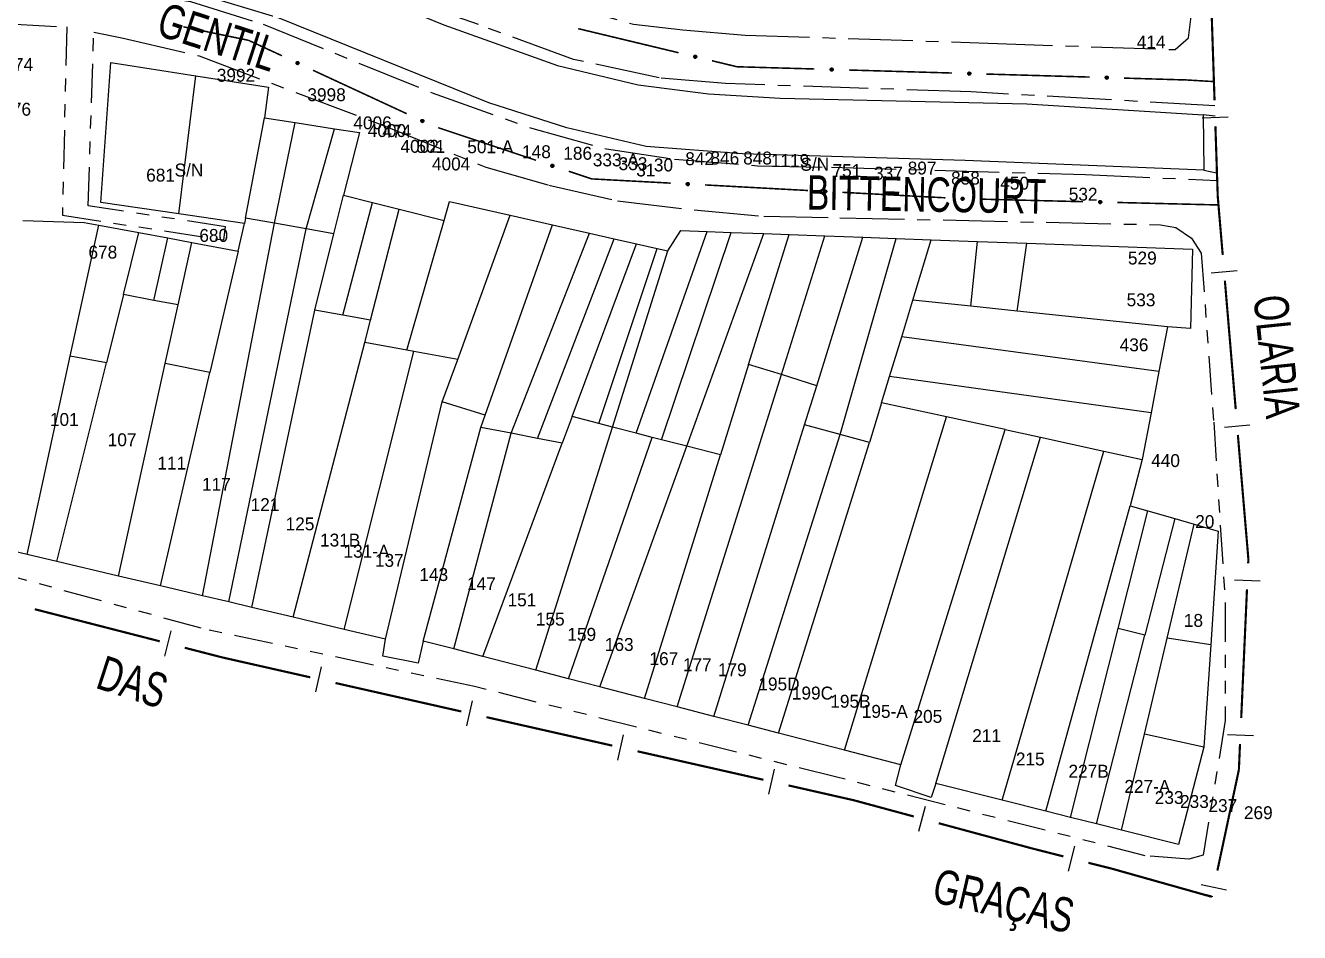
# Model space of a CAD drawing. Extents: x 203851 to 204958, y 4839055 to 4839989.
# Drawn here: x 204809.9 to 204958, y 4839055 to 4839160.5 of the extents above; entities that cross this region are included whole.
import ezdxf
from ezdxf.enums import TextEntityAlignment as Align

# ---------------------------------------------------------------- set-up
doc = ezdxf.new("R2010")
doc.units = 0
doc.header["$LTSCALE"] = 1.5
doc.header["$MEASUREMENT"] = 0
doc.linetypes.add('TRACO_13', pattern=[8, 5, -1, 1, -1])
doc.linetypes.add('TRACO_25', pattern=[8, 3, -1, 1, -1, 1, -1])
for name, color, linetype in [('CD_MALHA_LOTES', 7, 'CONTINUOUS'), ('HD-CANAIS', 7, 'CONTINUOUS'), ('LM-LIM-SETORES-BAIRROS', 250, 'CONTINUOUS'), ('RU-QUADRA', 210, 'CONTINUOUS'), ('SV-EIXO-RUA-N-PAV', 6, 'CONTINUOUS'), ('SV-PONTE-BUEIRO', 251, 'CONTINUOUS'), ('SV-RUA-NAO-PAV', 7, 'CONTINUOUS'), ('SV-TXT-RUA-N-PAV', 7, 'CONTINUOUS'), ('SV-TXT-RUA-PAV', 7, 'CONTINUOUS'), ('Th_NmrPort', 1, 'CONTINUOUS')]:
    doc.layers.add(name, color=color, linetype=linetype)
doc.styles.add('ARIAL', font='ARIAL.SHX')

msp = doc.modelspace()

# ---------------------------------------------------------------- linework, layer by layer
at = {"layer": 'CD_MALHA_LOTES', "linetype": 'Continuous', "flags": 128}
for points in [[(204818.7, 4839139.89), (204819.85, 4839156.18)], [(204819.85, 4839156.18), (204829.73, 4839154.63)], [(204827.75, 4839138.56), (204829.73, 4839154.63)], [(204829.73, 4839154.63), (204838.18, 4839153.31), (204837.73, 4839149.73)], [(204835.53, 4839138.08), (204837.73, 4839149.73)], [(204837.73, 4839149.73), (204841.31, 4839149.17)], [(204838.9, 4839137.47), (204841.31, 4839149.17)], [(204841.31, 4839149.17), (204845.86, 4839148.46)], [(204842.57, 4839136.81), (204845.86, 4839148.46)], [(204845.86, 4839148.46), (204848.76, 4839148.01)], [(204848.76, 4839148.01), (204846.9, 4839140.75)], [(204845.78, 4839136.23), (204846.9, 4839140.75)], [(204846.9, 4839140.75), (204850.3, 4839139.89)], [(204827.75, 4839138.56), (204818.7, 4839139.89)], [(204846.84, 4839126.78), (204850.3, 4839139.89)], [(204850.04, 4839126.19), (204853.4, 4839139.12)], [(204850.3, 4839139.89), (204853.4, 4839139.12)], [(204853.4, 4839139.12), (204858.6, 4839137.81)], [(204858.6, 4839137.81), (204859.25, 4839140.01), (204866.3, 4839138.41)], [(204809.63, 4839137.8), (204816.78, 4839137.56)], [(204815.15, 4839122.02), (204818.46, 4839137.25)], [(204816.78, 4839137.56), (204818.46, 4839137.25)], [(204818.46, 4839137.25), (204823.12, 4839136.38)], [(204835.41, 4839137.43), (204827.75, 4839138.56)], [(204830.51, 4839094.16), (204838.9, 4839137.47)], [(204834.65, 4839134.23), (204835.41, 4839137.43)], [(204835.53, 4839138.08), (204835.41, 4839137.43)], [(204838.9, 4839137.47), (204835.53, 4839138.08)], [(204842.57, 4839136.81), (204838.9, 4839137.47)], [(204854.26, 4839122.73), (204858.6, 4839137.81)], [(204860.19, 4839121.64), (204866.3, 4839138.41)], [(204863.37, 4839115.16), (204871.21, 4839137.3)], [(204866.3, 4839138.41), (204871.21, 4839137.3)], [(204871.21, 4839137.3), (204875.5, 4839136.32)], [(204821.33, 4839129.18), (204823.12, 4839136.38)], [(204823.12, 4839136.38), (204826.47, 4839135.76)], [(204824.87, 4839128.5), (204826.47, 4839135.76)], [(204826.47, 4839135.76), (204829.27, 4839135.24)], [(204833.57, 4839093.44), (204842.57, 4839136.81)], [(204845.78, 4839136.23), (204842.57, 4839136.81)], [(204843.59, 4839127.37), (204845.78, 4839136.23)], [(204866.41, 4839113.05), (204875.5, 4839136.32)], [(204869.48, 4839112.46), (204878.37, 4839135.67)], [(204875.5, 4839136.32), (204878.37, 4839135.67)], [(204878.37, 4839135.67), (204880.96, 4839135.08)], [(204880.94, 4839113.07), (204889.19, 4839136.51)], [(204883.89, 4839112.3), (204891.96, 4839136.41)], [(204884.63, 4839134.25), (204886.11, 4839136.62), (204889.19, 4839136.51)], [(204886.82, 4839111.54), (204895.77, 4839136.27)], [(204889.19, 4839136.51), (204891.96, 4839136.41)], [(204891.96, 4839136.41), (204895.77, 4839136.27)], [(204894.01, 4839121.05), (204898.73, 4839136.16)], [(204895.77, 4839136.27), (204898.73, 4839136.16)], [(204897.81, 4839119.87), (204902.88, 4839136.01)], [(204898.73, 4839136.16), (204902.88, 4839136.01)], [(204901.92, 4839118.59), (204907.29, 4839135.85)], [(204902.88, 4839136.01), (204907.29, 4839135.85)], [(204904.63, 4839112.91), (204911.15, 4839135.71)], [(204907.29, 4839135.85), (204911.15, 4839135.71)], [(204911.15, 4839135.71), (204915.24, 4839135.56)], [(204827.68, 4839127.97), (204829.27, 4839135.24)], [(204829.27, 4839135.24), (204834.65, 4839134.23)], [(204834.65, 4839134.23), (204831.38, 4839120.11)], [(204873.49, 4839115), (204880.96, 4839135.08)], [(204876.59, 4839114.2), (204883.37, 4839134.53)], [(204878.19, 4839113.78), (204884.63, 4839134.25)], [(204880.96, 4839135.08), (204883.37, 4839134.53)], [(204883.37, 4839134.53), (204884.63, 4839134.25)], [(204913.1, 4839128.53), (204915.24, 4839135.56)], [(204915.24, 4839135.56), (204920.61, 4839135.37)], [(204919.85, 4839127.83), (204920.61, 4839135.37)], [(204920.61, 4839135.37), (204926.34, 4839135.16)], [(204925.24, 4839127.26), (204926.34, 4839135.16)], [(204926.34, 4839135.16), (204945.6, 4839134.46)], [(204945.6, 4839134.46), (204945.39, 4839125.22)], [(204821.33, 4839129.18), (204819.35, 4839121.23)], [(204824.87, 4839128.5), (204821.33, 4839129.18)], [(204827.68, 4839127.97), (204824.87, 4839128.5)], [(204911.8, 4839124.26), (204913.1, 4839128.53)], [(204919.85, 4839127.83), (204913.1, 4839128.53)], [(204826.19, 4839121.18), (204827.68, 4839127.97)], [(204836.27, 4839092.8), (204843.59, 4839127.37)], [(204846.84, 4839126.78), (204843.59, 4839127.37)], [(204850.04, 4839126.19), (204846.84, 4839126.78)], [(204925.24, 4839127.26), (204919.85, 4839127.83)], [(204942.69, 4839125.43), (204925.24, 4839127.26)], [(204849.38, 4839123.62), (204850.04, 4839126.19)], [(204942.69, 4839125.43), (204941.7, 4839120.22)], [(204945.39, 4839125.22), (204942.69, 4839125.43)], [(204910.4, 4839119.65), (204911.8, 4839124.26)], [(204941.7, 4839120.22), (204911.8, 4839124.26)], [(204841.07, 4839091.66), (204849.38, 4839123.62)], [(204846.98, 4839090.26), (204855.07, 4839122.58)], [(204854.26, 4839122.73), (204849.38, 4839123.62)], [(204855.07, 4839122.58), (204854.26, 4839122.73)], [(204860.19, 4839121.64), (204855.07, 4839122.58)], [(204810.13, 4839098.98), (204815.15, 4839122.02)], [(204813.6, 4839098.16), (204819.35, 4839121.23)], [(204819.35, 4839121.23), (204815.15, 4839122.02)], [(204820.77, 4839096.46), (204826.19, 4839121.18)], [(204831.38, 4839120.11), (204826.19, 4839121.18)], [(204858.39, 4839116.71), (204860.19, 4839121.64)], [(204894.01, 4839121.05), (204890.73, 4839110.53)], [(204897.81, 4839119.87), (204894.01, 4839121.05)], [(204825.62, 4839095.32), (204831.38, 4839120.11)], [(204885.69, 4839081.25), (204897.81, 4839119.87)], [(204901.92, 4839118.59), (204897.81, 4839119.87)], [(204909.47, 4839116.6), (204910.4, 4839119.65)], [(204940.79, 4839115.42), (204910.4, 4839119.65)], [(204941.7, 4839120.22), (204940.79, 4839115.42)], [(204900.5, 4839114.02), (204901.92, 4839118.59)], [(204851.81, 4839089.12), (204858.39, 4839116.71)], [(204863.37, 4839115.16), (204858.39, 4839116.71)], [(204909.47, 4839116.6), (204908.04, 4839112)], [(204916.99, 4839114.97), (204909.47, 4839116.6)], [(204862.87, 4839113.73), (204863.37, 4839115.16)], [(204873.49, 4839115), (204872.34, 4839111.91)], [(204876.59, 4839114.2), (204873.49, 4839115)], [(204905.15, 4839076.2), (204916.99, 4839114.97)], [(204923.84, 4839113.48), (204916.99, 4839114.97)], [(204940.79, 4839115.42), (204939.77, 4839110.02)], [(204856.18, 4839088.9), (204862.87, 4839113.73)], [(204866.41, 4839113.05), (204862.87, 4839113.73)], [(204869.28, 4839085.5), (204878.19, 4839113.78)], [(204878.19, 4839113.78), (204876.59, 4839114.2)], [(204880.94, 4839113.07), (204878.19, 4839113.78)], [(204889.95, 4839080.14), (204900.5, 4839114.02)], [(204904.63, 4839112.91), (204900.5, 4839114.02)], [(204911.7, 4839074.5), (204923.84, 4839113.48)], [(204923.84, 4839113.48), (204927.92, 4839112.6)], [(204859.74, 4839087.98), (204866.41, 4839113.05)], [(204869.48, 4839112.46), (204866.41, 4839113.05)], [(204872.34, 4839111.91), (204869.48, 4839112.46)], [(204873.05, 4839084.52), (204882.8, 4839112.58)], [(204882.8, 4839112.58), (204880.94, 4839113.07)], [(204883.89, 4839112.3), (204882.8, 4839112.58)], [(204886.82, 4839111.54), (204883.89, 4839112.3)], [(204893.96, 4839079.1), (204904.63, 4839112.91)], [(204897.49, 4839078.18), (204908.04, 4839112)], [(204908.04, 4839112), (204904.63, 4839112.91)], [(204915.75, 4839072.35), (204927.92, 4839112.6)], [(204927.92, 4839112.6), (204935.3, 4839110.99)], [(204863.11, 4839087.11), (204872.34, 4839111.91)], [(204876.7, 4839083.58), (204886.82, 4839111.54)], [(204881.89, 4839082.23), (204890.73, 4839110.53)], [(204890.73, 4839110.53), (204886.82, 4839111.54)], [(204923.48, 4839070.41), (204935.3, 4839110.99)], [(204935.3, 4839110.99), (204939.77, 4839110.02)], [(204939.77, 4839110.02), (204938.37, 4839104.62)], [(204928.54, 4839069.13), (204938.37, 4839104.62)], [(204938.37, 4839104.62), (204940.4, 4839104.04)], [(204936.96, 4839090.35), (204940.4, 4839104.04)], [(204943.54, 4839103.13), (204940.08, 4839089.6)], [(204940.4, 4839104.04), (204943.54, 4839103.13)], [(204943.54, 4839103.13), (204945.79, 4839102.49)], [(204942.66, 4839089.24), (204945.79, 4839102.49)], [(204945.79, 4839102.49), (204948.6, 4839101.68)], [(204948.6, 4839101.68), (204947.73, 4839088.44)], [(204810.13, 4839098.98), (204801.39, 4839101.05)], [(204813.6, 4839098.16), (204810.13, 4839098.98)], [(204820.77, 4839096.46), (204813.6, 4839098.16)], [(204825.62, 4839095.32), (204820.77, 4839096.46)], [(204830.51, 4839094.16), (204825.62, 4839095.32)], [(204833.57, 4839093.44), (204830.51, 4839094.16)], [(204836.27, 4839092.8), (204833.57, 4839093.44)], [(204841.07, 4839091.66), (204836.27, 4839092.8)], [(204846.98, 4839090.26), (204841.07, 4839091.66)], [(204851.81, 4839089.12), (204846.98, 4839090.26)], [(204931.44, 4839068.4), (204936.96, 4839090.35)], [(204940.08, 4839089.6), (204936.96, 4839090.35)], [(204851.49, 4839087.14), (204851.81, 4839089.12)], [(204856.18, 4839088.9), (204855.6, 4839086.34)], [(204859.74, 4839087.98), (204856.18, 4839088.9)], [(204934.46, 4839067.64), (204940.08, 4839089.6)], [(204940.02, 4839078.08), (204942.66, 4839089.24)], [(204947.73, 4839088.44), (204942.66, 4839089.24)], [(204947.73, 4839088.44), (204946.94, 4839076.57)], [(204855.6, 4839086.34), (204851.49, 4839087.14)], [(204863.11, 4839087.11), (204859.74, 4839087.98)], [(204869.28, 4839085.5), (204863.11, 4839087.11)], [(204873.05, 4839084.52), (204869.28, 4839085.5)], [(204876.7, 4839083.58), (204873.05, 4839084.52)], [(204881.89, 4839082.23), (204876.7, 4839083.58)], [(204885.69, 4839081.25), (204881.89, 4839082.23)], [(204889.95, 4839080.14), (204885.69, 4839081.25)], [(204893.96, 4839079.1), (204889.95, 4839080.14)], [(204897.49, 4839078.18), (204893.96, 4839079.1)], [(204905.15, 4839076.2), (204897.49, 4839078.18)], [(204937.37, 4839066.91), (204940.02, 4839078.08)], [(204946.94, 4839076.57), (204940.02, 4839078.08)], [(204946.94, 4839076.57), (204943.98, 4839065.25)], [(204911.7, 4839074.5), (204905.15, 4839076.2)], [(204911.08, 4839072.09), (204911.7, 4839074.5)], [(204915.22, 4839070.69), (204911.08, 4839072.09)], [(204915.75, 4839072.35), (204915.22, 4839070.69)], [(204923.48, 4839070.41), (204915.75, 4839072.35)], [(204928.54, 4839069.13), (204923.48, 4839070.41)], [(204931.44, 4839068.4), (204928.54, 4839069.13)], [(204934.46, 4839067.64), (204931.44, 4839068.4)], [(204937.37, 4839066.91), (204934.46, 4839067.64)], [(204943.98, 4839065.25), (204937.37, 4839066.91)]]:
    msp.add_lwpolyline(points, dxfattribs=at)
at = {"layer": 'HD-CANAIS', "linetype": 'Continuous'}
msp.add_polyline3d([(204946.84, 4839150.09, 4.22), (204946.91, 4839143.63, 4.22), (204919.18, 4839144.76, 4.22), (204893.28, 4839145.55, 4.22), (204882.08, 4839146.41, 4.22), (204872.86, 4839148.56, 4.22), (204863.79, 4839151.46, 4.22), (204839.43, 4839161.3, 4.22), (204830.66, 4839163.99, 4.22), (204822.31, 4839165.8, 4.22), (204811.21, 4839167.38, 4.1), (204811.39, 4839173.93, 4.09), (204823.18, 4839172.58, 4.09), (204832.51, 4839170.28, 4.09), (204844.3, 4839166.38, 4.09), (204858.59, 4839160.53, 4.09), (204871.79, 4839155.82, 4.09), (204881.15, 4839153.55, 4.09), (204889.34, 4839152.53, 4.09), (204897.69, 4839152.03, 4.09), (204926.33, 4839151.36, 4.09)], close=True, dxfattribs=at)
msp.add_polyline3d([(204948.45, 4839143.35, 4.18), (204948.4, 4839143.35, 4.18), (204948.43, 4839144.05, 4.18)], dxfattribs=at)
at = {"layer": 'LM-LIM-SETORES-BAIRROS', "const_width": 0.25}
for points in [[(204948.17, 4839151.76), (204947.67, 4839166.75)], [(204948.54, 4839140.64), (204948.27, 4839148.76)], [(204948.61, 4839139.77), (204948.54, 4839140.64)], [(204949.12, 4839133.79), (204948.61, 4839139.77)], [(204950.63, 4839115.86), (204949.37, 4839130.8)], [(204952.1, 4839098.46), (204950.88, 4839112.87)], [(204952.08, 4839097.92), (204952.1, 4839098.46)], [(204951.27, 4839079.94), (204951.94, 4839094.92)], [(204811.02, 4839092.6), (204825.55, 4839088.87)], [(204828.45, 4839088.12), (204832.33, 4839087.12)], [(204832.33, 4839087.12), (204832.97, 4839086.96)], [(204832.97, 4839086.96), (204843.05, 4839084.68)], [(204845.98, 4839084.02), (204860.61, 4839080.71)], [(204863.53, 4839080.05), (204878.16, 4839076.74)], [(204951, 4839073.95), (204951.13, 4839076.94)], [(204881.09, 4839076.08), (204895.72, 4839072.77)], [(204948.5, 4839062.21), (204951, 4839073.94)], [(204951, 4839073.94), (204951, 4839073.95)], [(204898.65, 4839072.11), (204905.48, 4839070.56)], [(204905.48, 4839070.56), (204906.23, 4839070.39)], [(204906.23, 4839070.39), (204913.21, 4839068.5)], [(204916.1, 4839067.72), (204926.72, 4839064.85)], [(204926.72, 4839064.85), (204926.79, 4839064.83)], [(204926.79, 4839064.83), (204930.6, 4839063.86)], [(204933.5, 4839063.12), (204935.44, 4839062.63)], [(204935.44, 4839062.63), (204936.28, 4839062.42)], [(204936.28, 4839062.42), (204947, 4839059.4)], [(204947, 4839059.4), (204947.85, 4839059.16)], [(204947.85, 4839059.16), (204947.87, 4839059.27)]]:
    msp.add_lwpolyline(points, dxfattribs=at)
at = {"layer": 'LM-LIM-SETORES-BAIRROS'}
for points in [[(204949.74, 4839149.81), (204946.74, 4839149.71)], [(204950.78, 4839131.93), (204947.79, 4839131.67)], [(204952.29, 4839113.99), (204949.31, 4839113.74)], [(204953.48, 4839095.85), (204950.49, 4839095.99)], [(204826.14, 4839087.16), (204826.89, 4839090.07)], [(204843.7, 4839083), (204844.36, 4839085.92)], [(204861.25, 4839079.03), (204861.91, 4839081.95)], [(204878.81, 4839075.05), (204879.47, 4839077.98)], [(204952.68, 4839077.87), (204949.68, 4839078.01)], [(204896.37, 4839071.08), (204897.03, 4839074.01)], [(204913.78, 4839066.79), (204914.56, 4839069.69)], [(204931.2, 4839062.16), (204931.94, 4839065.07)], [(204949.55, 4839059.94), (204946.62, 4839060.56)]]:
    msp.add_lwpolyline(points, dxfattribs=at)
at = {"layer": 'RU-QUADRA', "linetype": 'Continuous', "flags": 128}
msp.add_lwpolyline([(204809.63, 4839137.8), (204816.78, 4839137.56), (204818.46, 4839137.25), (204823.12, 4839136.38), (204826.47, 4839135.76), (204829.27, 4839135.24), (204834.65, 4839134.23), (204835.41, 4839137.43), (204827.75, 4839138.56), (204818.7, 4839139.89), (204819.85, 4839156.18), (204829.73, 4839154.63), (204838.18, 4839153.31), (204837.73, 4839149.73), (204841.31, 4839149.17), (204845.86, 4839148.46), (204848.76, 4839148.01), (204846.9, 4839140.75), (204850.3, 4839139.89), (204853.4, 4839139.12), (204858.6, 4839137.81), (204859.25, 4839140.01), (204866.3, 4839138.41), (204871.21, 4839137.3), (204875.5, 4839136.32), (204878.37, 4839135.67), (204880.96, 4839135.08), (204883.37, 4839134.53), (204884.63, 4839134.25), (204886.11, 4839136.62), (204889.19, 4839136.51), (204891.96, 4839136.41), (204895.77, 4839136.27), (204898.73, 4839136.16), (204902.88, 4839136.01), (204907.29, 4839135.85), (204911.15, 4839135.71), (204915.24, 4839135.56), (204920.61, 4839135.37), (204926.34, 4839135.16), (204945.6, 4839134.46), (204945.39, 4839125.22), (204942.69, 4839125.43), (204941.7, 4839120.22), (204940.79, 4839115.42), (204939.77, 4839110.02), (204938.37, 4839104.62), (204940.4, 4839104.04), (204943.54, 4839103.13), (204945.79, 4839102.49), (204948.6, 4839101.68), (204947.73, 4839088.44), (204946.94, 4839076.57), (204943.98, 4839065.25), (204937.37, 4839066.91), (204934.46, 4839067.64), (204931.44, 4839068.4), (204928.54, 4839069.13), (204923.48, 4839070.41), (204915.75, 4839072.35), (204915.22, 4839070.69), (204911.08, 4839072.09), (204911.7, 4839074.5), (204905.15, 4839076.2), (204897.49, 4839078.18), (204893.96, 4839079.1), (204889.95, 4839080.14), (204885.69, 4839081.25), (204881.89, 4839082.23), (204876.7, 4839083.58), (204873.05, 4839084.52), (204869.28, 4839085.5), (204863.11, 4839087.11), (204859.74, 4839087.98), (204856.18, 4839088.9), (204855.6, 4839086.34), (204851.49, 4839087.14), (204851.81, 4839089.12), (204846.98, 4839090.26), (204841.07, 4839091.66), (204836.27, 4839092.8), (204833.57, 4839093.44), (204830.51, 4839094.16), (204825.62, 4839095.32), (204820.77, 4839096.46), (204813.6, 4839098.16), (204810.13, 4839098.98), (204801.39, 4839101.05)], dxfattribs=at)
at = {"layer": 'SV-EIXO-RUA-N-PAV', "const_width": 0.18}
for points in [[(204828.3, 4839160.31), (204835.16, 4839158.89)], [(204874.19, 4839160.1), (204885.86, 4839157.3)], [(204835.16, 4839158.89), (204835.88, 4839158.74)], [(204835.88, 4839158.74), (204839.75, 4839156.95)], [(204889.75, 4839156.37), (204891.69, 4839155.9)], [(204843.37, 4839155.26), (204854.26, 4839150.21)], [(204891.69, 4839155.9), (204892.65, 4839155.67)], [(204892.65, 4839155.67), (204901.66, 4839155.41)], [(204905.66, 4839155.29), (204917.65, 4839154.94)], [(204921.65, 4839154.82), (204933.65, 4839154.47)], [(204937.65, 4839154.35), (204944.64, 4839154.14)], [(204944.64, 4839154.14), (204944.81, 4839154.14)], [(204944.81, 4839154.14), (204947.64, 4839153.97)], [(204947.64, 4839153.97), (204948.1, 4839153.95)], [(204857.91, 4839148.59), (204869.3, 4839144.79)], [(204873.09, 4839143.52), (204874.99, 4839142.89)], [(204874.99, 4839142.89), (204875.77, 4839142.63)], [(204875.77, 4839142.63), (204884.93, 4839142.14)], [(204888.93, 4839141.93), (204900.91, 4839141.28)], [(204904.9, 4839141.07), (204916.89, 4839140.43)], [(204920.88, 4839140.28), (204932.88, 4839139.98)], [(204936.88, 4839139.89), (204947.87, 4839139.62)], [(204947.87, 4839139.62), (204948.63, 4839139.6)], [(204832.03, 4839087.2), (204832.03, 4839087.21)], [(204945.15, 4839059.92), (204947.08, 4839059.42)], [(204947.08, 4839059.42), (204947.86, 4839059.22)]]:
    msp.add_lwpolyline(points, dxfattribs=at)
at = {"layer": 'SV-EIXO-RUA-N-PAV'}
for points in [[(204887.69, 4839156.97), (204887.73, 4839157), (204887.77, 4839157.01), (204887.81, 4839157.02), (204887.84, 4839157.01), (204887.88, 4839157), (204887.91, 4839156.98), (204887.94, 4839156.95), (204887.96, 4839156.91), (204887.98, 4839156.87), (204887.98, 4839156.83), (204887.97, 4839156.79), (204887.96, 4839156.76), (204887.94, 4839156.73), (204887.91, 4839156.7), (204887.87, 4839156.67), (204887.83, 4839156.66), (204887.79, 4839156.66), (204887.76, 4839156.67), (204887.73, 4839156.68), (204887.69, 4839156.7), (204887.66, 4839156.72), (204887.64, 4839156.77), (204887.63, 4839156.81), (204887.62, 4839156.84), (204887.63, 4839156.88), (204887.64, 4839156.91), (204887.66, 4839156.94), (204887.69, 4839156.97)], [(204841.48, 4839156.26), (204841.52, 4839156.28), (204841.56, 4839156.29), (204841.6, 4839156.28), (204841.63, 4839156.27), (204841.66, 4839156.25), (204841.69, 4839156.23), (204841.72, 4839156.19), (204841.73, 4839156.15), (204841.74, 4839156.1), (204841.73, 4839156.07), (204841.72, 4839156.03), (204841.7, 4839156), (204841.68, 4839155.98), (204841.64, 4839155.95), (204841.6, 4839155.93), (204841.55, 4839155.93), (204841.52, 4839155.94), (204841.48, 4839155.95), (204841.45, 4839155.97), (204841.43, 4839155.99), (204841.4, 4839156.02), (204841.39, 4839156.07), (204841.38, 4839156.11), (204841.39, 4839156.15), (204841.4, 4839156.18), (204841.42, 4839156.21), (204841.44, 4839156.24), (204841.48, 4839156.26)], [(204903.52, 4839155.46), (204903.56, 4839155.5), (204903.59, 4839155.52), (204903.63, 4839155.53), (204903.66, 4839155.53), (204903.7, 4839155.52), (204903.73, 4839155.51), (204903.77, 4839155.49), (204903.8, 4839155.45), (204903.82, 4839155.42), (204903.83, 4839155.38), (204903.84, 4839155.34), (204903.83, 4839155.31), (204903.82, 4839155.28), (204903.8, 4839155.24), (204903.76, 4839155.21), (204903.72, 4839155.18), (204903.69, 4839155.18), (204903.65, 4839155.17), (204903.62, 4839155.18), (204903.58, 4839155.19), (204903.55, 4839155.21), (204903.51, 4839155.25), (204903.49, 4839155.28), (204903.48, 4839155.32), (204903.48, 4839155.36), (204903.49, 4839155.39), (204903.5, 4839155.43), (204903.52, 4839155.46)], [(204919.51, 4839154.99), (204919.55, 4839155.03), (204919.59, 4839155.05), (204919.62, 4839155.06), (204919.66, 4839155.06), (204919.69, 4839155.05), (204919.73, 4839155.04), (204919.76, 4839155.02), (204919.8, 4839154.99), (204919.82, 4839154.95), (204919.83, 4839154.91), (204919.83, 4839154.88), (204919.82, 4839154.84), (204919.81, 4839154.81), (204919.79, 4839154.77), (204919.75, 4839154.74), (204919.72, 4839154.72), (204919.68, 4839154.71), (204919.65, 4839154.71), (204919.61, 4839154.71), (204919.58, 4839154.72), (204919.54, 4839154.74), (204919.51, 4839154.78), (204919.49, 4839154.82), (204919.48, 4839154.85), (204919.48, 4839154.89), (204919.48, 4839154.92), (204919.49, 4839154.96), (204919.51, 4839154.99)], [(204935.51, 4839154.52), (204935.54, 4839154.56), (204935.58, 4839154.58), (204935.62, 4839154.59), (204935.65, 4839154.59), (204935.68, 4839154.58), (204935.72, 4839154.57), (204935.75, 4839154.55), (204935.79, 4839154.52), (204935.81, 4839154.48), (204935.82, 4839154.44), (204935.82, 4839154.41), (204935.82, 4839154.37), (204935.8, 4839154.34), (204935.78, 4839154.3), (204935.75, 4839154.27), (204935.71, 4839154.25), (204935.67, 4839154.24), (204935.64, 4839154.24), (204935.6, 4839154.24), (204935.57, 4839154.25), (204935.53, 4839154.27), (204935.5, 4839154.31), (204935.48, 4839154.35), (204935.47, 4839154.38), (204935.47, 4839154.42), (204935.47, 4839154.45), (204935.48, 4839154.49), (204935.51, 4839154.52)], [(204855.99, 4839149.53), (204856.03, 4839149.55), (204856.08, 4839149.55), (204856.11, 4839149.55), (204856.15, 4839149.53), (204856.18, 4839149.51), (204856.2, 4839149.49), (204856.23, 4839149.46), (204856.25, 4839149.41), (204856.25, 4839149.37), (204856.25, 4839149.33), (204856.23, 4839149.3), (204856.22, 4839149.27), (204856.19, 4839149.24), (204856.16, 4839149.22), (204856.11, 4839149.2), (204856.07, 4839149.19), (204856.03, 4839149.2), (204856, 4839149.21), (204855.97, 4839149.23), (204855.94, 4839149.25), (204855.92, 4839149.29), (204855.9, 4839149.33), (204855.89, 4839149.38), (204855.9, 4839149.41), (204855.91, 4839149.45), (204855.93, 4839149.48), (204855.95, 4839149.5), (204855.99, 4839149.53)], [(204871.09, 4839144.31), (204871.13, 4839144.33), (204871.18, 4839144.34), (204871.21, 4839144.34), (204871.25, 4839144.33), (204871.28, 4839144.31), (204871.31, 4839144.29), (204871.34, 4839144.26), (204871.36, 4839144.22), (204871.37, 4839144.18), (204871.37, 4839144.14), (204871.36, 4839144.1), (204871.35, 4839144.07), (204871.32, 4839144.04), (204871.29, 4839144.01), (204871.25, 4839143.99), (204871.21, 4839143.98), (204871.17, 4839143.99), (204871.13, 4839143.99), (204871.1, 4839144.01), (204871.07, 4839144.03), (204871.04, 4839144.06), (204871.02, 4839144.1), (204871.01, 4839144.15), (204871.01, 4839144.18), (204871.02, 4839144.22), (204871.04, 4839144.25), (204871.06, 4839144.28), (204871.09, 4839144.31)], [(204886.79, 4839142.15), (204886.83, 4839142.18), (204886.86, 4839142.2), (204886.9, 4839142.21), (204886.94, 4839142.21), (204886.97, 4839142.21), (204887, 4839142.2), (204887.04, 4839142.17), (204887.07, 4839142.14), (204887.09, 4839142.1), (204887.1, 4839142.06), (204887.1, 4839142.03), (204887.1, 4839141.99), (204887.08, 4839141.96), (204887.06, 4839141.92), (204887.02, 4839141.89), (204886.99, 4839141.87), (204886.95, 4839141.86), (204886.92, 4839141.86), (204886.88, 4839141.87), (204886.85, 4839141.88), (204886.81, 4839141.9), (204886.78, 4839141.94), (204886.76, 4839141.97), (204886.75, 4839142.01), (204886.75, 4839142.05), (204886.75, 4839142.08), (204886.77, 4839142.12), (204886.79, 4839142.15)], [(204902.77, 4839141.29), (204902.8, 4839141.33), (204902.84, 4839141.35), (204902.88, 4839141.36), (204902.91, 4839141.36), (204902.95, 4839141.35), (204902.98, 4839141.34), (204903.02, 4839141.32), (204903.05, 4839141.28), (204903.07, 4839141.24), (204903.08, 4839141.21), (204903.08, 4839141.17), (204903.08, 4839141.14), (204903.06, 4839141.1), (204903.04, 4839141.07), (204903, 4839141.03), (204902.96, 4839141.01), (204902.93, 4839141.01), (204902.89, 4839141), (204902.86, 4839141.01), (204902.82, 4839141.02), (204902.79, 4839141.05), (204902.76, 4839141.08), (204902.74, 4839141.12), (204902.73, 4839141.15), (204902.73, 4839141.19), (204902.73, 4839141.23), (204902.74, 4839141.26), (204902.77, 4839141.29)], [(204918.74, 4839140.44), (204918.78, 4839140.47), (204918.81, 4839140.5), (204918.85, 4839140.51), (204918.88, 4839140.51), (204918.92, 4839140.5), (204918.95, 4839140.49), (204918.99, 4839140.47), (204919.02, 4839140.43), (204919.04, 4839140.4), (204919.06, 4839140.36), (204919.06, 4839140.32), (204919.05, 4839140.29), (204919.04, 4839140.26), (204919.02, 4839140.22), (204918.98, 4839140.19), (204918.95, 4839140.16), (204918.91, 4839140.16), (204918.88, 4839140.15), (204918.84, 4839140.16), (204918.81, 4839140.17), (204918.77, 4839140.19), (204918.74, 4839140.23), (204918.71, 4839140.26), (204918.71, 4839140.3), (204918.7, 4839140.33), (204918.71, 4839140.37), (204918.72, 4839140.4), (204918.74, 4839140.44)], [(204934.74, 4839140.05), (204934.77, 4839140.08), (204934.81, 4839140.1), (204934.85, 4839140.11), (204934.88, 4839140.11), (204934.91, 4839140.11), (204934.95, 4839140.1), (204934.98, 4839140.08), (204935.02, 4839140.04), (204935.04, 4839140), (204935.05, 4839139.97), (204935.05, 4839139.93), (204935.05, 4839139.9), (204935.04, 4839139.86), (204935.01, 4839139.83), (204934.98, 4839139.79), (204934.94, 4839139.77), (204934.91, 4839139.76), (204934.87, 4839139.76), (204934.83, 4839139.77), (204934.8, 4839139.78), (204934.76, 4839139.8), (204934.73, 4839139.84), (204934.71, 4839139.87), (204934.7, 4839139.91), (204934.7, 4839139.94), (204934.7, 4839139.98), (204934.71, 4839140.01), (204934.74, 4839140.05)]]:
    msp.add_lwpolyline(points, close=True, dxfattribs=at)
for points in [[(204887.62, 4839156.84), (204887.97, 4839156.79)], [(204887.63, 4839156.88), (204887.98, 4839156.83)], [(204887.63, 4839156.86), (204887.97, 4839156.81)], [(204887.63, 4839156.82), (204887.97, 4839156.78)], [(204887.63, 4839156.81), (204887.96, 4839156.76)], [(204887.63, 4839156.78), (204887.95, 4839156.75)], [(204887.64, 4839156.91), (204887.98, 4839156.87)], [(204887.64, 4839156.89), (204887.97, 4839156.85)], [(204887.64, 4839156.77), (204887.94, 4839156.73)], [(204887.65, 4839156.93), (204887.97, 4839156.89)], [(204887.66, 4839156.94), (204887.96, 4839156.91)], [(204887.66, 4839156.75), (204887.92, 4839156.71)], [(204887.66, 4839156.72), (204887.91, 4839156.7)], [(204887.67, 4839156.96), (204887.95, 4839156.93)], [(204887.69, 4839156.97), (204887.94, 4839156.95)], [(204887.69, 4839156.71), (204887.88, 4839156.69)], [(204887.69, 4839156.7), (204887.87, 4839156.67)], [(204887.71, 4839156.99), (204887.91, 4839156.97)], [(204887.71, 4839156.69), (204887.84, 4839156.67)], [(204887.73, 4839157), (204887.91, 4839156.98)], [(204887.73, 4839156.68), (204887.83, 4839156.66)], [(204887.75, 4839157.01), (204887.88, 4839156.99)], [(204887.77, 4839157.01), (204887.88, 4839157)], [(204841.38, 4839156.11), (204841.7, 4839156)], [(204841.39, 4839156.15), (204841.72, 4839156.03)], [(204841.39, 4839156.13), (204841.71, 4839156.02)], [(204841.39, 4839156.09), (204841.69, 4839155.99)], [(204841.39, 4839156.07), (204841.68, 4839155.98)], [(204841.4, 4839156.18), (204841.73, 4839156.07)], [(204841.4, 4839156.16), (204841.72, 4839156.05)], [(204841.4, 4839156.05), (204841.66, 4839155.96)], [(204841.4, 4839156.02), (204841.64, 4839155.95)], [(204841.41, 4839156.2), (204841.73, 4839156.09)], [(204841.42, 4839156.21), (204841.74, 4839156.1)], [(204841.42, 4839156.01), (204841.61, 4839155.95)], [(204841.43, 4839156.22), (204841.73, 4839156.13)], [(204841.43, 4839155.99), (204841.6, 4839155.93)], [(204841.44, 4839156.24), (204841.73, 4839156.15)], [(204841.44, 4839155.98), (204841.57, 4839155.93)], [(204841.45, 4839155.97), (204841.55, 4839155.93)], [(204841.46, 4839156.25), (204841.72, 4839156.17)], [(204841.48, 4839156.26), (204841.72, 4839156.19)], [(204841.5, 4839156.27), (204841.7, 4839156.21)], [(204841.52, 4839156.28), (204841.69, 4839156.23)], [(204841.55, 4839156.28), (204841.67, 4839156.24)], [(204841.56, 4839156.29), (204841.66, 4839156.25)], [(204903.48, 4839155.36), (204903.83, 4839155.38)], [(204903.48, 4839155.32), (204903.84, 4839155.34)], [(204903.49, 4839155.39), (204903.82, 4839155.42)], [(204903.49, 4839155.37), (204903.82, 4839155.4)], [(204903.49, 4839155.34), (204903.83, 4839155.36)], [(204903.49, 4839155.3), (204903.83, 4839155.33)], [(204903.49, 4839155.28), (204903.83, 4839155.31)], [(204903.5, 4839155.43), (204903.8, 4839155.45)], [(204903.5, 4839155.41), (204903.81, 4839155.44)], [(204903.51, 4839155.44), (204903.78, 4839155.47)], [(204903.51, 4839155.27), (204903.82, 4839155.29)], [(204903.51, 4839155.25), (204903.82, 4839155.28)], [(204903.52, 4839155.46), (204903.77, 4839155.49)], [(204903.53, 4839155.23), (204903.8, 4839155.26)], [(204903.54, 4839155.48), (204903.74, 4839155.5)], [(204903.55, 4839155.21), (204903.8, 4839155.24)], [(204903.56, 4839155.5), (204903.73, 4839155.51)], [(204903.57, 4839155.2), (204903.77, 4839155.22)], [(204903.58, 4839155.51), (204903.71, 4839155.52)], [(204903.58, 4839155.19), (204903.76, 4839155.21)], [(204903.59, 4839155.52), (204903.7, 4839155.52)], [(204903.6, 4839155.19), (204903.74, 4839155.19)], [(204903.62, 4839155.18), (204903.72, 4839155.18)], [(204919.48, 4839154.92), (204919.82, 4839154.95)], [(204919.48, 4839154.9), (204919.82, 4839154.93)], [(204919.49, 4839154.96), (204919.8, 4839154.99)], [(204919.49, 4839154.94), (204919.8, 4839154.97)], [(204919.5, 4839154.97), (204919.77, 4839155)], [(204919.51, 4839154.99), (204919.76, 4839155.02)], [(204919.53, 4839155.01), (204919.74, 4839155.03)], [(204919.55, 4839155.03), (204919.73, 4839155.04)], [(204919.57, 4839155.04), (204919.7, 4839155.05)], [(204919.59, 4839155.05), (204919.69, 4839155.05)], [(204919.48, 4839154.89), (204919.83, 4839154.91)], [(204919.48, 4839154.87), (204919.83, 4839154.89)], [(204919.48, 4839154.85), (204919.83, 4839154.88)], [(204919.48, 4839154.83), (204919.82, 4839154.86)], [(204919.49, 4839154.82), (204919.82, 4839154.84)], [(204919.5, 4839154.8), (204919.81, 4839154.82)], [(204919.51, 4839154.78), (204919.81, 4839154.81)], [(204919.53, 4839154.76), (204919.8, 4839154.79)], [(204919.54, 4839154.74), (204919.79, 4839154.77)], [(204919.56, 4839154.73), (204919.76, 4839154.75)], [(204919.58, 4839154.72), (204919.75, 4839154.74)], [(204919.6, 4839154.72), (204919.73, 4839154.73)], [(204919.61, 4839154.71), (204919.72, 4839154.72)], [(204935.47, 4839154.45), (204935.81, 4839154.48)], [(204935.47, 4839154.44), (204935.81, 4839154.46)], [(204935.47, 4839154.42), (204935.82, 4839154.44)], [(204935.47, 4839154.4), (204935.82, 4839154.42)], [(204935.47, 4839154.38), (204935.82, 4839154.41)], [(204935.48, 4839154.49), (204935.79, 4839154.52)], [(204935.48, 4839154.47), (204935.79, 4839154.5)], [(204935.48, 4839154.36), (204935.82, 4839154.39)], [(204935.48, 4839154.35), (204935.82, 4839154.37)], [(204935.49, 4839154.33), (204935.81, 4839154.35)], [(204935.5, 4839154.5), (204935.77, 4839154.53)], [(204935.5, 4839154.31), (204935.8, 4839154.34)], [(204935.51, 4839154.52), (204935.75, 4839154.55)], [(204935.52, 4839154.29), (204935.79, 4839154.32)], [(204935.53, 4839154.54), (204935.73, 4839154.56)], [(204935.53, 4839154.27), (204935.78, 4839154.3)], [(204935.54, 4839154.56), (204935.72, 4839154.57)], [(204935.56, 4839154.57), (204935.69, 4839154.58)], [(204935.56, 4839154.27), (204935.76, 4839154.28)], [(204935.57, 4839154.25), (204935.75, 4839154.27)], [(204935.58, 4839154.58), (204935.68, 4839154.58)], [(204935.59, 4839154.25), (204935.72, 4839154.26)], [(204935.6, 4839154.24), (204935.71, 4839154.25)], [(204855.89, 4839149.38), (204856.22, 4839149.27)], [(204855.9, 4839149.41), (204856.23, 4839149.3)], [(204855.9, 4839149.39), (204856.22, 4839149.28)], [(204855.9, 4839149.35), (204856.2, 4839149.25)], [(204855.9, 4839149.33), (204856.19, 4839149.24)], [(204855.91, 4839149.45), (204856.25, 4839149.33)], [(204855.91, 4839149.43), (204856.24, 4839149.31)], [(204855.91, 4839149.31), (204856.17, 4839149.23)], [(204855.92, 4839149.29), (204856.16, 4839149.22)], [(204855.93, 4839149.48), (204856.25, 4839149.37)], [(204855.93, 4839149.46), (204856.24, 4839149.35)], [(204855.93, 4839149.27), (204856.12, 4839149.21)], [(204855.94, 4839149.25), (204856.11, 4839149.2)], [(204855.95, 4839149.5), (204856.25, 4839149.41)], [(204855.95, 4839149.49), (204856.24, 4839149.39)], [(204855.96, 4839149.24), (204856.08, 4839149.2)], [(204855.97, 4839149.51), (204856.23, 4839149.43)], [(204855.97, 4839149.23), (204856.07, 4839149.19)], [(204855.99, 4839149.53), (204856.23, 4839149.46)], [(204856.01, 4839149.54), (204856.21, 4839149.48)], [(204856.03, 4839149.55), (204856.2, 4839149.49)], [(204856.06, 4839149.55), (204856.18, 4839149.5)], [(204856.08, 4839149.55), (204856.18, 4839149.51)], [(204871.01, 4839144.18), (204871.36, 4839144.1)], [(204871.01, 4839144.15), (204871.35, 4839144.07)], [(204871.02, 4839144.22), (204871.37, 4839144.14)], [(204871.02, 4839144.2), (204871.36, 4839144.12)], [(204871.02, 4839144.16), (204871.35, 4839144.09)], [(204871.02, 4839144.12), (204871.33, 4839144.06)], [(204871.02, 4839144.1), (204871.32, 4839144.04)], [(204871.03, 4839144.23), (204871.36, 4839144.16)], [(204871.04, 4839144.25), (204871.37, 4839144.18)], [(204871.04, 4839144.08), (204871.3, 4839144.03)], [(204871.04, 4839144.06), (204871.29, 4839144.01)], [(204871.05, 4839144.26), (204871.36, 4839144.2)], [(204871.06, 4839144.28), (204871.36, 4839144.22)], [(204871.06, 4839144.05), (204871.26, 4839144.01)], [(204871.07, 4839144.29), (204871.34, 4839144.24)], [(204871.07, 4839144.03), (204871.25, 4839143.99)], [(204871.09, 4839144.31), (204871.34, 4839144.26)], [(204871.09, 4839144.02), (204871.22, 4839143.99)], [(204871.1, 4839144.01), (204871.21, 4839143.98)], [(204871.12, 4839144.32), (204871.32, 4839144.28)], [(204871.13, 4839144.33), (204871.31, 4839144.29)], [(204871.16, 4839144.34), (204871.29, 4839144.31)], [(204871.18, 4839144.34), (204871.28, 4839144.31)], [(204886.75, 4839142.08), (204887.09, 4839142.1)], [(204886.75, 4839142.05), (204887.1, 4839142.06)], [(204886.75, 4839142.03), (204887.1, 4839142.04)], [(204886.75, 4839142.01), (204887.1, 4839142.03)], [(204886.76, 4839142.06), (204887.09, 4839142.08)], [(204886.76, 4839141.99), (204887.1, 4839142.01)], [(204886.76, 4839141.97), (204887.1, 4839141.99)], [(204886.77, 4839142.12), (204887.07, 4839142.14)], [(204886.77, 4839142.1), (204887.08, 4839142.12)], [(204886.77, 4839141.96), (204887.09, 4839141.97)], [(204886.78, 4839142.13), (204887.05, 4839142.15)], [(204886.78, 4839141.94), (204887.08, 4839141.96)], [(204886.79, 4839142.15), (204887.04, 4839142.17)], [(204886.8, 4839141.92), (204887.07, 4839141.94)], [(204886.81, 4839142.17), (204887.01, 4839142.18)], [(204886.81, 4839141.9), (204887.06, 4839141.92)], [(204886.83, 4839142.18), (204887, 4839142.2)], [(204886.83, 4839141.89), (204887.03, 4839141.91)], [(204886.85, 4839142.2), (204886.98, 4839142.2)], [(204886.85, 4839141.88), (204887.02, 4839141.89)], [(204886.86, 4839142.2), (204886.97, 4839142.21)], [(204886.87, 4839141.87), (204887, 4839141.88)], [(204886.88, 4839141.87), (204886.99, 4839141.87)], [(204902.73, 4839141.23), (204903.07, 4839141.24)], [(204902.73, 4839141.21), (204903.07, 4839141.23)], [(204902.73, 4839141.19), (204903.08, 4839141.21)], [(204902.73, 4839141.17), (204903.08, 4839141.19)], [(204902.73, 4839141.15), (204903.08, 4839141.17)], [(204902.74, 4839141.26), (204903.05, 4839141.28)], [(204902.74, 4839141.24), (204903.05, 4839141.26)], [(204902.74, 4839141.14), (204903.07, 4839141.15)], [(204902.74, 4839141.12), (204903.08, 4839141.14)], [(204902.75, 4839141.1), (204903.06, 4839141.12)], [(204902.76, 4839141.28), (204903.03, 4839141.3)], [(204902.76, 4839141.08), (204903.06, 4839141.1)], [(204902.77, 4839141.29), (204903.02, 4839141.32)], [(204902.78, 4839141.07), (204903.05, 4839141.08)], [(204902.79, 4839141.31), (204902.99, 4839141.33)], [(204902.79, 4839141.05), (204903.04, 4839141.07)], [(204902.8, 4839141.33), (204902.98, 4839141.34)], [(204902.81, 4839141.04), (204903.01, 4839141.05)], [(204902.82, 4839141.02), (204903, 4839141.03)], [(204902.83, 4839141.34), (204902.96, 4839141.35)], [(204902.84, 4839141.35), (204902.95, 4839141.35)], [(204902.84, 4839141.02), (204902.98, 4839141.02)], [(204902.86, 4839141.01), (204902.96, 4839141.01)], [(204918.7, 4839140.33), (204919.06, 4839140.36)], [(204918.71, 4839140.37), (204919.04, 4839140.4)], [(204918.71, 4839140.35), (204919.05, 4839140.38)], [(204918.71, 4839140.32), (204919.06, 4839140.34)], [(204918.71, 4839140.3), (204919.06, 4839140.32)], [(204918.71, 4839140.28), (204919.05, 4839140.31)], [(204918.71, 4839140.26), (204919.05, 4839140.29)], [(204918.72, 4839140.4), (204919.02, 4839140.43)], [(204918.72, 4839140.39), (204919.03, 4839140.42)], [(204918.73, 4839140.42), (204919, 4839140.45)], [(204918.73, 4839140.24), (204919.04, 4839140.27)], [(204918.74, 4839140.44), (204918.99, 4839140.47)], [(204918.74, 4839140.23), (204919.04, 4839140.26)], [(204918.76, 4839140.46), (204918.96, 4839140.48)], [(204918.76, 4839140.21), (204919.03, 4839140.24)], [(204918.77, 4839140.19), (204919.02, 4839140.22)], [(204918.78, 4839140.47), (204918.95, 4839140.49)], [(204918.79, 4839140.18), (204918.99, 4839140.2)], [(204918.8, 4839140.49), (204918.93, 4839140.5)], [(204918.81, 4839140.5), (204918.92, 4839140.5)], [(204918.81, 4839140.17), (204918.98, 4839140.19)], [(204918.83, 4839140.16), (204918.96, 4839140.17)], [(204918.84, 4839140.16), (204918.95, 4839140.16)], [(204934.81, 4839140.1), (204934.91, 4839140.11)], [(204934.7, 4839139.98), (204935.04, 4839140)], [(204934.7, 4839139.94), (204935.05, 4839139.97)], [(204934.7, 4839139.92), (204935.05, 4839139.95)], [(204934.7, 4839139.91), (204935.05, 4839139.93)], [(204934.71, 4839140.01), (204935.02, 4839140.04)], [(204934.71, 4839139.99), (204935.02, 4839140.02)], [(204934.71, 4839139.96), (204935.04, 4839139.99)], [(204934.71, 4839139.89), (204935.05, 4839139.92)], [(204934.71, 4839139.87), (204935.05, 4839139.9)], [(204934.72, 4839139.85), (204935.04, 4839139.88)], [(204934.73, 4839140.03), (204935, 4839140.06)], [(204934.73, 4839139.84), (204935.04, 4839139.86)], [(204934.74, 4839140.05), (204934.98, 4839140.08)], [(204934.75, 4839139.82), (204935.02, 4839139.85)], [(204934.76, 4839140.07), (204934.96, 4839140.09)], [(204934.76, 4839139.8), (204935.01, 4839139.83)], [(204934.77, 4839140.08), (204934.95, 4839140.1)], [(204934.79, 4839140.1), (204934.92, 4839140.1)], [(204934.79, 4839139.79), (204934.99, 4839139.81)], [(204934.8, 4839139.78), (204934.98, 4839139.79)], [(204934.82, 4839139.77), (204934.95, 4839139.78)], [(204934.83, 4839139.77), (204934.94, 4839139.77)]]:
    msp.add_lwpolyline(points, dxfattribs=at)
at = {"layer": 'SV-PONTE-BUEIRO', "linetype": 'Continuous'}
for points in [[(204946.84, 4839150.09, 4.22), (204946.91, 4839143.63, 4.22), (204948.4, 4839143.35, 4.18), (204948.43, 4839144.05, 4.18)], [(204948.23, 4839149.92, 4.22), (204946.84, 4839150.09, 4.22)]]:
    msp.add_polyline3d(points, dxfattribs=at)
at = {"layer": 'SV-RUA-NAO-PAV', "linetype": 'TRACO_25'}
for points in [[(204945.15, 4839159.05, 3.3), (204945.53, 4839162.13, 3.3), (204945.1, 4839167.28, 3.2), (204943.94, 4839178.1, 3.4), (204943.94, 4839199.53, 2.94), (204943.65, 4839209.15, 3.22), (204942.09, 4839222.56, 3.17), (204940.86, 4839228.48, 3.18), (204939.53, 4839228.64, 3.18), (204897.91, 4839223.06, 2.97), (204859.51, 4839217.51, 3.1), (204857.26, 4839223.6, 3.1), (204856.47, 4839230.85, 3.22), (204857.72, 4839230.84, 3.22), (204858.64, 4839224.72, 3.22), (204859.67, 4839221.7, 3.22), (204861.55, 4839221.16, 3.22), (204878.04, 4839223.81, 3.22), (204899.44, 4839227.54, 3.14), (204922.74, 4839229.51, 2.98), (204939.56, 4839231.68, 3.16), (204940.31, 4839232.87, 3.18), (204938.85, 4839259.52, 3.44), (204938.72, 4839284.93, 3.22)], [(204814.73, 4839160.3, 3.29), (204814.24, 4839138.4, 3.29), (204832.99, 4839135.53, 3.29), (204833.21, 4839137.07, 3.29), (204817.22, 4839139.5, 3.29), (204817.88, 4839159.68, 3.29)], [(204946.62, 4839134, 3.25), (204948.07, 4839114.33, 2.86), (204949.42, 4839093.29, 2.65), (204949.42, 4839079.67, 2.65), (204946.85, 4839064.02, 2.79), (204945.17, 4839063.53, 2.9), (204940.11, 4839063.94, 2.97), (204904.25, 4839073.07, 3.52), (204862.12, 4839083.61, 3.6), (204830.36, 4839090.38, 3.68), (204801.3, 4839098.36, 4.35)]]:
    msp.add_polyline3d(points, dxfattribs=at)
at = {"layer": 'SV-RUA-NAO-PAV', "linetype": 'TRACO_13'}
for points in [[(204815.5, 4839181.72, 3.22), (204816.9, 4839180.51, 3.22), (204819.92, 4839180.1, 3.22), (204827.09, 4839178.45, 3.22), (204836.56, 4839176.25, 3.22), (204847.87, 4839172.14, 3.22), (204858.24, 4839167.99, 3.29), (204871.46, 4839163.11, 3.23), (204880.61, 4839160.63, 3.36), (204886.37, 4839159.95, 3.36), (204893.6, 4839159.36, 3.36), (204921.85, 4839158.42, 3.51), (204943.61, 4839157.66, 3.51), (204945.15, 4839159.05, 3.51)], [(204948.19, 4839151.14, 3.53), (204919.88, 4839152.74, 3.53), (204891.3, 4839153.71, 3.47), (204883.59, 4839154.37, 3.47), (204873.64, 4839156.53, 3.47), (204862.59, 4839160.57, 3.47), (204855.82, 4839162.96, 3.47), (204841.54, 4839168.62, 3.35), (204830.98, 4839171.97, 3.35), (204824.02, 4839173.59, 3.35), (204811.46, 4839175.5, 3.45), (204798.5, 4839176.08, 3.45)], [(204799.28, 4839166.88, 3.31), (204811.55, 4839166.07, 3.31), (204819.26, 4839164.98, 3.32), (204829.13, 4839163.25, 3.32), (204837.58, 4839160.62, 3.32), (204857.22, 4839152.64, 3.49), (204868.63, 4839148.55, 3.44), (204877.47, 4839146.11, 3.36), (204885.37, 4839144.91, 3.39), (204895.05, 4839144.16, 3.4), (204903.65, 4839143.98, 3.61), (204933.15, 4839143.15, 3.63), (204948.48, 4839142.44, 3.6)], [(204682.06, 4839163.69, 3.2), (204695.89, 4839164.06, 3.26), (204722.61, 4839164.85, 3.27), (204760.39, 4839163.64, 3.27), (204806.05, 4839160.76, 3.29), (204814.73, 4839160.3, 3.29)], [(204817.88, 4839159.68, 3.29), (204821.16, 4839159.03, 3.29), (204830.13, 4839156.92, 3.29), (204851.38, 4839148.9, 3.42), (204863.45, 4839144.01, 3.42), (204870.78, 4839141.91, 3.42), (204878.75, 4839140.09, 3.59), (204887.68, 4839139.02, 3.48), (204895.76, 4839138.29, 3.48), (204904.62, 4839138.12, 3.39), (204941.89, 4839137.29, 3.36), (204943.67, 4839136.97, 3.27), (204945.5, 4839135.74, 3.27), (204946.62, 4839134, 3.27)]]:
    msp.add_polyline3d(points, dxfattribs=at)

# ---------------------------------------------------------------- texts
at = {"layer": 'SV-TXT-RUA-N-PAV', "style": 'ARIAL', "width": 0.7}
for s, rotation, p in [('GENTIL', 342, (204824.98, 4839159.42)), ('BITTENCOURT', 359, (204900.75, 4839139.07))]:
    msp.add_text(s, height=4, rotation=rotation, dxfattribs=at).set_placement(p)
at = {"layer": 'SV-TXT-RUA-PAV', "style": 'ARIAL', "width": 0.7}
for s, rotation, p in [('OLARIA', 276, (204952.68, 4839128.91)), ('DAS', 342, (204817.94, 4839083.49)), ('GRAÇAS', 347, (204915.17, 4839058.61))]:
    msp.add_text(s, height=4, rotation=rotation, dxfattribs=at).set_placement(p)
at = {"layer": 'Th_NmrPort', "color": 1}
for s, p in [('414', (204939.13, 4839158.55)), ('674', (204807.48, 4839155.92)), ('3992', (204832.18, 4839154.68)), ('3998', (204842.71, 4839152.42)), ('676', (204807.24, 4839150.73)), ('4006', (204848.06, 4839149.15)), ('4000', (204849.73, 4839148.25)), ('474', (204851.43, 4839148.17)), ('4002', (204853.53, 4839146.42)), ('501', (204855.38, 4839146.41)), ('501-A', (204861.3, 4839146.37)), ('148', (204867.67, 4839145.79)), ('186', (204872.46, 4839145.61)), ('4004', (204857.19, 4839144.37)), ('333-A', (204875.89, 4839144.84)), ('333', (204878.89, 4839144.4)), ('30', (204882.99, 4839144.25)), ('842', (204886.64, 4839144.98)), ('846', (204889.57, 4839145.06)), ('848', (204893.37, 4839145.06)), ('1119', (204896.59, 4839144.77)), ('S/N', (204900.03, 4839144.33)), ('897', (204912.5, 4839143.89)), ('681', (204823.97, 4839143.07)), ('S/N', (204827.27, 4839143.66)), ('31', (204880.94, 4839143.67)), ('751', (204903.76, 4839143.6)), ('337', (204908.59, 4839143.3)), ('858', (204917.54, 4839142.72)), ('450', (204923.25, 4839142.13)), ('532', (204931.22, 4839140.85)), ('680', (204830.15, 4839136.06)), ('678', (204817.26, 4839134.12)), ('529', (204938.1, 4839133.43)), ('533', (204937.95, 4839128.57)), ('436', (204937.14, 4839123.34)), ('101', (204812.78, 4839114.66)), ('107', (204819.5, 4839112.3)), ('440', (204940.8, 4839109.88)), ('111', (204825.27, 4839109.59)), ('117', (204830.46, 4839107.12)), ('121', (204836.11, 4839104.76)), ('125', (204840.18, 4839102.52)), ('20', (204945.92, 4839102.79)), ('131B', (204844.18, 4839100.64)), ('131-A', (204846.91, 4839099.34)), ('137', (204850.56, 4839098.28)), ('143', (204855.73, 4839096.63)), ('147', (204861.27, 4839095.57)), ('151', (204865.98, 4839093.69)), ('155', (204869.27, 4839091.45)), ('18', (204944.6, 4839091.3)), ('159', (204872.93, 4839089.68)), ('163', (204877.29, 4839088.5)), ('167', (204882.48, 4839086.85)), ('177', (204886.36, 4839086.14)), ('179', (204890.43, 4839085.56)), ('195D', (204895.14, 4839083.91)), ('199C', (204899.03, 4839082.85)), ('195B', (204903.5, 4839081.9)), ('195-A', (204907.16, 4839080.72)), ('205', (204913.17, 4839080.14)), ('211', (204920, 4839077.9)), ('215', (204925.07, 4839075.19)), ('227B', (204931.19, 4839073.77)), ('227-A', (204937.68, 4839072)), ('233', (204941.22, 4839070.71)), ('233', (204944.16, 4839070.24)), ('237', (204947.46, 4839069.77)), ('269', (204951.58, 4839068.94))]:
    msp.add_text(s, height=1.5, dxfattribs=at).set_placement(p, align=Align.MIDDLE_LEFT)

doc.saveas('drawing.dxf')
